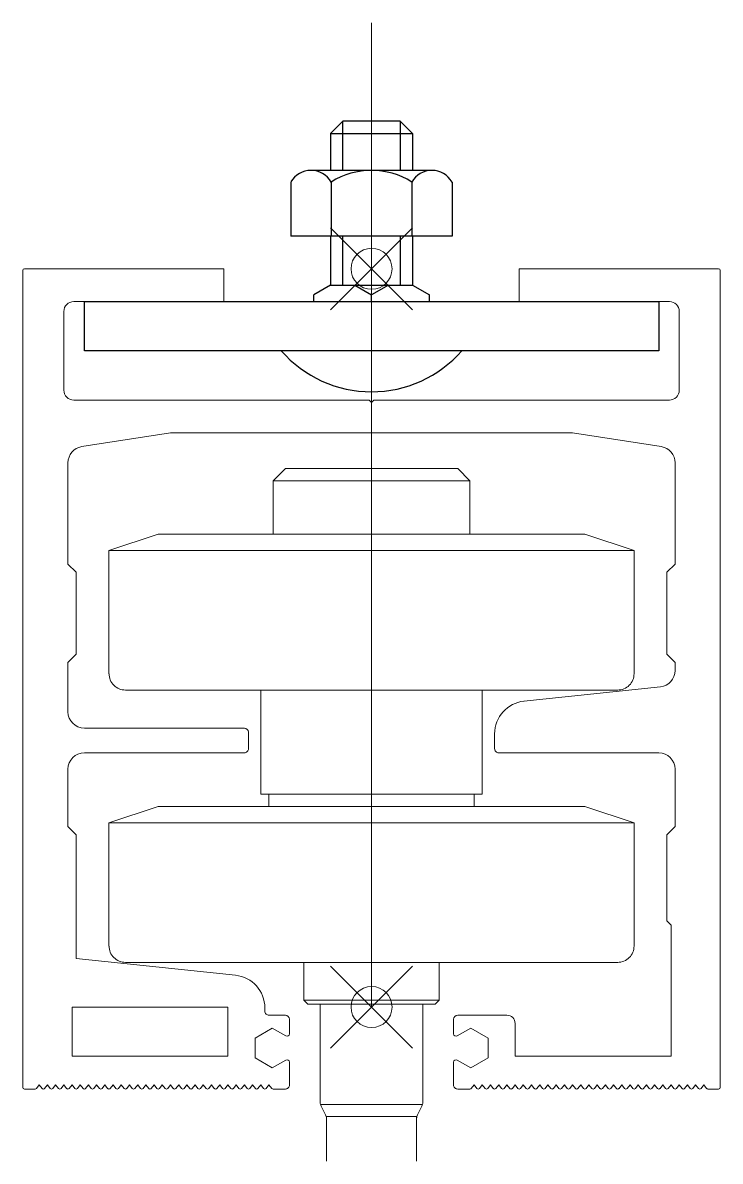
# Model space of a CAD drawing. Header units: millimetres. Extents: x -855187 to 47266, y -116283 to 213088.
# Drawn here: x -200307 to -200222, y -16251.9 to -16113.1 of the extents above; entities that cross this region are included whole.
import ezdxf

# ---------------------------------------------------------------- set-up
doc = ezdxf.new("R2010")
doc.units = ezdxf.units.MM
doc.header["$LTSCALE"] = 10
doc.header["$PDMODE"] = 35
doc.header["$PDSIZE"] = 5

# ---------------------------------------------------------------- blocks, each defined once
blk = doc.blocks.new('P_RAIL_TYPE_SIDE_VIEW_85_TREO_OC')
at = {"color": 1, "linetype": 'ByBlock', "lineweight": 15}
blk.add_line((0, -90), (0, 30), dxfattribs=at)
at = {"color": 0, "linetype": 'ByBlock'}
for p, q in [((-5, 16.5), (-3.5, 18)), ((-3.5, 12), (-3.5, 18)), ((3.5, 18), (-3.5, 18)), ((3.5, 18), (5, 16.5)), ((3.5, 18), (3.5, 12)), ((-5, 16.5), (5, 16.5)), ((-5, 16.5), (-5, 12)), ((5, 16.5), (5, 12)), ((7.36, 12), (-7.38, 12)), ((-9.82, 10.58), (-9.82, 4)), ((-4.91, 10.58), (-4.91, 4)), ((4.91, 10.58), (4.91, 4)), ((9.82, 10.58), (9.82, 4)), ((9.82, 4), (-9.82, 4)), ((-5, 4), (-5, -2)), ((-3.5, -2), (-3.5, 4)), ((3.5, 4), (3.5, -2)), ((5, 4), (5, -2)), ((-5, -2), (-7.05, -3.18)), ((-5, -2), (5, -2)), ((-2.05, -2), (0, -3.18)), ((2.05, -2), (0, -3.18)), ((5, -2), (7.05, -3.18)), ((-35, -10), (-35, -4)), ((-35, -4), (35, -4)), ((-7.05, -4), (-7.05, -3.18)), ((0, -4), (0, -3.18)), ((7.05, -4), (7.05, -3.18)), ((35, -4), (35, -10)), ((35, -10), (-35, -10))]:
    blk.add_line(p, q, dxfattribs=at)
at = {"color": 0, "linetype": 'ByBlock', "lineweight": 15}
for p, q in [((-42.5, -99.8), (-42.5, -0.2)), ((-42.3, 0), (-18, 0)), ((-18, 0), (-18, -4)), ((18, -4), (18, 0)), ((18, 0), (42.3, 0)), ((42.5, -0.2), (42.5, -99.8)), ((-18, -4), (-36.3, -4)), ((36.3, -4), (18, -4)), ((-37.5, -5.2), (-37.5, -14.8)), ((37.5, -14.8), (37.5, -5.2)), ((-36.3, -16), (-0.3, -16)), ((-0.3, -16), (0, -16.3)), ((0, -16.3), (0.3, -16)), ((0.3, -16), (36.3, -16)), ((-35.31, -21.67), (-24.5, -20)), ((-24.5, -20), (24.5, -20)), ((24.5, -20), (35.31, -21.67)), ((-37, -36), (-37, -23.65)), ((-10.5, -24.36), (-12, -25.86)), ((10.5, -24.36), (-10.5, -24.36)), ((12, -25.86), (10.5, -24.36)), ((37, -23.65), (37, -36)), ((-12, -32.36), (-12, -25.86)), ((-12, -25.86), (12, -25.86)), ((12, -25.86), (12, -32.36)), ((-26, -32.36), (-32, -34.36)), ((0, -32.36), (-26, -32.36)), ((26, -32.36), (0, -32.36)), ((32, -34.36), (26, -32.36)), ((-32, -49.36), (-32, -34.36)), ((-32, -34.36), (0, -34.36)), ((0, -34.36), (32, -34.36)), ((32, -34.36), (32, -49.36)), ((-36, -37), (-37, -36)), ((37, -36), (36, -37)), ((-36, -47), (-36, -37)), ((36, -37), (36, -47)), ((-37, -48), (-36, -47)), ((36, -47), (37, -48)), ((-37, -54), (-37, -48)), ((37, -48), (37, -48.98)), ((0, -51.36), (-30, -51.36)), ((-13.5, -64.06), (-13.5, -51.36)), ((30, -51.36), (0, -51.36)), ((13.5, -51.36), (13.5, -64.06)), ((35.21, -50.97), (18.58, -52.71)), ((-15.5, -56), (-35, -56)), ((-15, -58.5), (-15, -56.5)), ((15, -56.69), (15, -58.5)), ((-35, -59), (-15.5, -59)), ((15.5, -59), (35, -59)), ((-37, -68), (-37, -61)), ((37, -61), (37, -68)), ((13.5, -64.06), (-13.5, -64.06)), ((-12.5, -64.06), (0, -64.06)), ((-12.5, -64.06), (-12.5, -65.56)), ((12.5, -64.06), (0, -64.06)), ((12.5, -64.06), (12.5, -65.56)), ((-32, -67.56), (-26, -65.56)), ((-26, -65.56), (0, -65.56)), ((0, -65.56), (26, -65.56)), ((26, -65.56), (32, -67.56)), ((-36, -69), (-37, -68)), ((-32, -67.56), (-32, -82.56)), ((0, -67.56), (-32, -67.56)), ((32, -67.56), (0, -67.56)), ((32, -82.56), (32, -67.56)), ((37, -68), (36, -69)), ((-36, -84.08), (-36, -69)), ((36, -69), (36, -79.5)), ((36, -79.5), (36.5, -80)), ((36.5, -80), (36.5, -96)), ((-16.58, -86.12), (-36, -84.08)), ((-30, -84.56), (0, -84.56)), ((-8.25, -84.56), (-8.25, -89.16)), ((0, -84.56), (30, -84.56)), ((8.25, -84.56), (8.25, -89.16)), ((-36.5, -90), (-17.5, -90)), ((-36.5, -96), (-36.5, -90)), ((-17.5, -96), (-17.5, -90)), ((-13, -90.5), (-13, -90.1)), ((-8.25, -89.16), (8.25, -89.16)), ((-7.75, -89.66), (-8.25, -89.16)), ((0, -89.66), (-7.75, -89.66)), ((-6.25, -101.63), (-6.25, -89.66)), ((7.75, -89.66), (0, -89.66)), ((6.25, -101.63), (6.25, -89.66)), ((8.25, -89.16), (7.75, -89.66)), ((-10.5, -91), (-12.5, -91)), ((-10, -93.27), (-10, -91.5)), ((10, -91.5), (10, -93.27)), ((16.5, -91), (10.5, -91)), ((-14.2, -93.79), (-12.1, -92.58)), ((-12.1, -92.58), (-10.45, -93.53)), ((10.45, -93.53), (12.1, -92.58)), ((12.1, -92.58), (14.2, -93.79)), ((17.5, -96), (17.5, -92)), ((-14.2, -96.21), (-14.2, -93.79)), ((14.2, -93.79), (14.2, -96.21)), ((-36.5, -96), (-17.5, -96)), ((-12.1, -97.42), (-14.2, -96.21)), ((-10.45, -96.47), (-12.1, -97.42)), ((-10, -99.5), (-10, -96.73)), ((10, -96.73), (10, -99.5)), ((12.1, -97.42), (10.45, -96.47)), ((14.2, -96.21), (12.1, -97.42)), ((36.5, -96), (17.5, -96)), ((-40.5, -99.5), (-40.84, -99.93)), ((-40.16, -99.93), (-40.5, -99.5)), ((-39.5, -99.5), (-39.84, -99.93)), ((-39.16, -99.93), (-39.5, -99.5)), ((-38.5, -99.5), (-38.84, -99.93)), ((-38.16, -99.93), (-38.5, -99.5)), ((-37.5, -99.5), (-37.84, -99.93)), ((-37.16, -99.93), (-37.5, -99.5)), ((-36.5, -99.5), (-36.84, -99.93)), ((-36.16, -99.93), (-36.5, -99.5)), ((-35.5, -99.5), (-35.84, -99.93)), ((-35.16, -99.93), (-35.5, -99.5)), ((-34.5, -99.5), (-34.84, -99.93)), ((-34.16, -99.93), (-34.5, -99.5)), ((-33.5, -99.5), (-33.84, -99.93)), ((-33.16, -99.93), (-33.5, -99.5)), ((-32.5, -99.5), (-32.84, -99.93)), ((-32.16, -99.93), (-32.5, -99.5)), ((-31.5, -99.5), (-31.84, -99.93)), ((-31.16, -99.93), (-31.5, -99.5)), ((-30.5, -99.5), (-30.84, -99.93)), ((-30.16, -99.93), (-30.5, -99.5)), ((-29.5, -99.5), (-29.84, -99.93)), ((-29.16, -99.93), (-29.5, -99.5)), ((-28.5, -99.5), (-28.84, -99.93)), ((-28.16, -99.93), (-28.5, -99.5)), ((-27.5, -99.5), (-27.84, -99.93)), ((-27.16, -99.93), (-27.5, -99.5)), ((-26.5, -99.5), (-26.84, -99.93)), ((-26.16, -99.93), (-26.5, -99.5)), ((-25.5, -99.5), (-25.84, -99.93)), ((-25.16, -99.93), (-25.5, -99.5)), ((-24.5, -99.5), (-24.84, -99.93)), ((-24.16, -99.93), (-24.5, -99.5)), ((-23.5, -99.5), (-23.84, -99.93)), ((-23.16, -99.93), (-23.5, -99.5)), ((-22.5, -99.5), (-22.84, -99.93)), ((-22.16, -99.93), (-22.5, -99.5)), ((-21.5, -99.5), (-21.84, -99.93)), ((-21.16, -99.93), (-21.5, -99.5)), ((-20.5, -99.5), (-20.84, -99.93)), ((-20.16, -99.93), (-20.5, -99.5)), ((-19.5, -99.5), (-19.84, -99.93)), ((-19.16, -99.93), (-19.5, -99.5)), ((-18.5, -99.5), (-18.84, -99.93)), ((-18.16, -99.93), (-18.5, -99.5)), ((-17.5, -99.5), (-17.84, -99.93)), ((-17.16, -99.93), (-17.5, -99.5)), ((-16.5, -99.5), (-16.84, -99.93)), ((-16.16, -99.93), (-16.5, -99.5)), ((-15.5, -99.5), (-15.84, -99.93)), ((-15.16, -99.93), (-15.5, -99.5)), ((-14.5, -99.5), (-14.84, -99.93)), ((-14.16, -99.93), (-14.5, -99.5)), ((-13.5, -99.5), (-13.84, -99.93)), ((-13.16, -99.93), (-13.5, -99.5)), ((-12.5, -99.5), (-12.84, -99.93)), ((-12.16, -99.93), (-12.5, -99.5)), ((12.16, -99.93), (12.5, -99.5)), ((12.5, -99.5), (12.84, -99.93)), ((13.16, -99.93), (13.5, -99.5)), ((13.5, -99.5), (13.84, -99.93)), ((14.16, -99.93), (14.5, -99.5)), ((14.5, -99.5), (14.84, -99.93)), ((15.16, -99.93), (15.5, -99.5)), ((15.5, -99.5), (15.84, -99.93)), ((16.16, -99.93), (16.5, -99.5)), ((16.5, -99.5), (16.84, -99.93)), ((17.16, -99.93), (17.5, -99.5)), ((17.5, -99.5), (17.84, -99.93)), ((18.16, -99.93), (18.5, -99.5)), ((18.5, -99.5), (18.84, -99.93)), ((19.16, -99.93), (19.5, -99.5)), ((19.5, -99.5), (19.84, -99.93)), ((20.16, -99.93), (20.5, -99.5)), ((20.5, -99.5), (20.84, -99.93)), ((21.16, -99.93), (21.5, -99.5)), ((21.5, -99.5), (21.84, -99.93)), ((22.16, -99.93), (22.5, -99.5)), ((22.5, -99.5), (22.84, -99.93)), ((23.16, -99.93), (23.5, -99.5)), ((23.5, -99.5), (23.84, -99.93)), ((24.16, -99.93), (24.5, -99.5)), ((24.5, -99.5), (24.84, -99.93)), ((25.16, -99.93), (25.5, -99.5)), ((25.5, -99.5), (25.84, -99.93)), ((26.16, -99.93), (26.5, -99.5)), ((26.5, -99.5), (26.84, -99.93)), ((27.16, -99.93), (27.5, -99.5)), ((27.5, -99.5), (27.84, -99.93)), ((28.16, -99.93), (28.5, -99.5)), ((28.5, -99.5), (28.84, -99.93)), ((29.16, -99.93), (29.5, -99.5)), ((29.5, -99.5), (29.84, -99.93)), ((30.16, -99.93), (30.5, -99.5)), ((30.5, -99.5), (30.84, -99.93)), ((31.16, -99.93), (31.5, -99.5)), ((31.5, -99.5), (31.84, -99.93)), ((32.16, -99.93), (32.5, -99.5)), ((32.5, -99.5), (32.84, -99.93)), ((33.16, -99.93), (33.5, -99.5)), ((33.5, -99.5), (33.84, -99.93)), ((34.16, -99.93), (34.5, -99.5)), ((34.5, -99.5), (34.84, -99.93)), ((35.16, -99.93), (35.5, -99.5)), ((35.5, -99.5), (35.84, -99.93)), ((36.16, -99.93), (36.5, -99.5)), ((36.5, -99.5), (36.84, -99.93)), ((37.16, -99.93), (37.5, -99.5)), ((37.5, -99.5), (37.84, -99.93)), ((38.16, -99.93), (38.5, -99.5)), ((38.5, -99.5), (38.84, -99.93)), ((39.16, -99.93), (39.5, -99.5)), ((39.5, -99.5), (39.84, -99.93)), ((40.5, -99.5), (40.16, -99.93)), ((40.84, -99.93), (40.5, -99.5)), ((-41, -100), (-42.3, -100)), ((-10.5, -100), (-12, -100)), ((10.5, -100), (12, -100)), ((42.3, -100), (41, -100)), ((-6.22, -101.87), (6.22, -101.87)), ((-6.14, -102.08), (-5.61, -103.14)), ((6.14, -102.08), (5.61, -103.14)), ((-5.53, -103.36), (5.53, -103.36)), ((-5.5, -108.8), (-5.5, -103.35)), ((5.5, -108.8), (5.5, -103.35))]:
    blk.add_line(p, q, dxfattribs=at)
at = {"color": 0, "linetype": 'ByBlock'}
for centre, major_axis, start_param, end_param in [((-7.38, 9.17), (-2, 2), 4.447399, 6.541964), ((0, 2.79), (-6.51, 6.51), -1.347507, -0.223288), ((7.36, 9.17), (-2, 2), 4.450505, 6.545069), ((0, -0.4), (10.32, 10.32), 3.073736, 4.780246)]:
    blk.add_ellipse(centre, major_axis=major_axis, ratio=1, start_param=start_param, end_param=end_param, dxfattribs=at)
at = {"color": 0, "linetype": 'ByBlock', "lineweight": 15}
for centre, major_axis, start_param, end_param in [((-42.3, -0.2), (0.141, 0.141), 0.785398, 2.356194), ((42.3, -0.2), (-0.141, 0.141), 3.926991, 5.497787), ((-36.3, -5.2), (-0.849, 0.849), -0.785398, 0.785398), ((36.3, -5.2), (0.849, 0.849), 5.497787, 7.068583), ((-36.3, -14.8), (0.849, 0.849), 2.356194, 3.926991), ((36.3, -14.8), (-0.849, 0.849), 2.356194, 3.926991), ((-35, -23.65), (-1.41, 1.41), -0.631809, 0.785398), ((35, -23.65), (1.41, 1.41), 5.497787, 6.914994), ((-30, -49.36), (1.41, 1.41), 2.356194, 3.926991), ((30, -49.36), (-1.41, 1.41), 2.356194, 3.926991), ((35, -48.98), (-1.41, 1.41), 2.460914, 3.926991), ((19, -56.69), (2.83, 2.83), 0.890118, 2.356194), ((-35, -54), (-1.41, 1.41), 0.785398, 2.356194), ((-15.5, -56.5), (0.354, 0.354), 5.497787, 7.068583), ((-35, -61), (-1.41, 1.41), -0.785398, 0.785398), ((-15.5, -58.5), (-0.354, 0.354), 2.356194, 3.926991), ((15.5, -58.5), (0.354, 0.354), 2.356194, 3.926991), ((35, -61), (1.41, 1.41), 5.497787, 7.068583), ((-30, -82.56), (1.41, 1.41), 2.356194, 3.926991), ((30, -82.56), (-1.41, 1.41), 2.356194, 3.926991), ((-17, -90.1), (-2.83, 2.83), 3.926991, 5.393067), ((-12.5, -90.5), (0.354, 0.354), 2.356194, 3.926991), ((-10.5, -91.5), (0.354, 0.354), 5.497787, 7.068583), ((10.5, -91.5), (-0.354, 0.354), -0.785398, 0.785398), ((16.5, -92), (0.707, 0.707), 5.497787, 7.068583), ((-10.3, -93.27), (0.212, 0.212), 3.403392, 5.497787), ((10.3, -93.27), (0.212, 0.212), 2.356194, 4.45059), ((-10.3, -96.73), (0.212, 0.212), 5.497787, 7.592182), ((10.3, -96.73), (0.212, 0.212), 0.261799, 2.356194), ((-42.3, -99.8), (-0.141, 0.141), 0.785398, 2.356194), ((-41, -99.8), (0.141, 0.141), 3.926991, 4.817516), ((-40, -99.8), (-0.141, 0.141), 1.465669, 3.24672), ((-39, -99.8), (-0.141, 0.141), 1.465669, 3.24672), ((-38, -99.8), (-0.141, 0.141), 1.465669, 3.24672), ((-37, -99.8), (-0.141, 0.141), 1.465669, 3.24672), ((-36, -99.8), (-0.141, 0.141), 1.465669, 3.24672), ((-35, -99.8), (-0.141, 0.141), 1.465669, 3.24672), ((-34, -99.8), (-0.141, 0.141), 1.465669, 3.24672), ((-33, -99.8), (-0.141, 0.141), 1.465669, 3.24672), ((-32, -99.8), (-0.141, 0.141), 1.465669, 3.24672), ((-31, -99.8), (-0.141, 0.141), 1.465669, 3.24672), ((-30, -99.8), (-0.141, 0.141), 1.465669, 3.24672), ((-29, -99.8), (-0.141, 0.141), 1.465669, 3.24672), ((-28, -99.8), (-0.141, 0.141), 1.465669, 3.24672), ((-27, -99.8), (-0.141, 0.141), 1.465669, 3.24672), ((-26, -99.8), (-0.141, 0.141), 1.465669, 3.24672), ((-25, -99.8), (-0.141, 0.141), 1.465669, 3.24672), ((-24, -99.8), (-0.141, 0.141), 1.465669, 3.24672), ((-23, -99.8), (-0.141, 0.141), 1.465669, 3.24672), ((-22, -99.8), (-0.141, 0.141), 1.465669, 3.24672), ((-21, -99.8), (-0.141, 0.141), 1.465669, 3.24672), ((-20, -99.8), (-0.141, 0.141), 1.465669, 3.24672), ((-20, -99.8), (0.141, 0.141), 3.036466, 3.926991), ((-19, -99.8), (-0.141, 0.141), 1.465669, 3.24672), ((-18, -99.8), (-0.141, 0.141), 1.465669, 3.24672), ((-17, -99.8), (-0.141, 0.141), 1.465669, 3.24672), ((-17, -99.8), (0.141, 0.141), 3.036466, 3.926991), ((-16, -99.8), (-0.141, 0.141), 1.465669, 3.24672), ((-15, -99.8), (-0.141, 0.141), 1.465669, 3.24672), ((-14, -99.8), (-0.141, 0.141), 1.465669, 3.24672), ((-13, -99.8), (0.141, 0.141), 3.036466, 3.926991), ((-13, -99.8), (-0.141, 0.141), 1.465669, 3.24672), ((-12, -99.8), (0.141, 0.141), 3.036466, 3.926991), ((-10.5, -99.5), (-0.354, 0.354), 2.356194, 3.926991), ((10.5, -99.5), (0.354, 0.354), 2.356194, 3.926991), ((12, -99.8), (0.141, 0.141), 3.926991, 4.817516), ((13, -99.8), (0.141, 0.141), 3.036466, 4.817516), ((13, -99.8), (-0.141, 0.141), 2.356194, 3.24672), ((14, -99.8), (0.141, 0.141), 3.036466, 4.817516), ((15, -99.8), (0.141, 0.141), 3.036466, 4.817516), ((16, -99.8), (0.141, 0.141), 3.036466, 4.817516), ((17, -99.8), (0.141, 0.141), 3.036466, 4.817516), ((17, -99.8), (-0.141, 0.141), 2.356194, 3.24672), ((18, -99.8), (0.141, 0.141), 3.036466, 4.817516), ((19, -99.8), (0.141, 0.141), 3.036466, 4.817516), ((20, -99.8), (0.141, 0.141), 3.036466, 4.817516), ((20, -99.8), (-0.141, 0.141), 2.356194, 3.24672), ((21, -99.8), (0.141, 0.141), 3.036466, 4.817516), ((22, -99.8), (0.141, 0.141), 3.036466, 4.817516), ((23, -99.8), (0.141, 0.141), 3.036466, 4.817516), ((24, -99.8), (0.141, 0.141), 3.036466, 4.817516), ((25, -99.8), (0.141, 0.141), 3.036466, 4.817516), ((26, -99.8), (0.141, 0.141), 3.036466, 4.817516), ((27, -99.8), (0.141, 0.141), 3.036466, 4.817516), ((28, -99.8), (0.141, 0.141), 3.036466, 4.817516), ((29, -99.8), (0.141, 0.141), 3.036466, 4.817516), ((30, -99.8), (0.141, 0.141), 3.036466, 4.817516), ((31, -99.8), (0.141, 0.141), 3.036466, 4.817516), ((32, -99.8), (0.141, 0.141), 3.036466, 4.817516), ((33, -99.8), (0.141, 0.141), 3.036466, 4.817516), ((34, -99.8), (0.141, 0.141), 3.036466, 4.817516), ((35, -99.8), (0.141, 0.141), 3.036466, 4.817516), ((36, -99.8), (0.141, 0.141), 3.036466, 4.817516), ((37, -99.8), (0.141, 0.141), 3.036466, 4.817516), ((38, -99.8), (0.141, 0.141), 3.036466, 4.817516), ((39, -99.8), (0.141, 0.141), 3.036466, 4.817516), ((40, -99.8), (0.141, 0.141), 3.036466, 4.817516), ((41, -99.8), (-0.141, 0.141), 1.465669, 2.356194), ((42.3, -99.8), (0.141, 0.141), 3.926991, 5.497787), ((-5.25, -101.63), (-0.707, 0.707), 0.785398, 1.249046), ((5.25, -101.63), (0.707, 0.707), 5.03414, 5.497787), ((-6.5, -103.59), (-0.707, 0.707), 3.926991, 4.390638), ((6.5, -103.59), (0.707, 0.707), 1.892547, 2.356194)]:
    blk.add_ellipse(centre, major_axis=major_axis, ratio=1, start_param=start_param, end_param=end_param, dxfattribs=at)
at = {"color": 1, "linetype": 'ByBlock', "lineweight": 15}
for p in [(0, 0), (0, -90)]:
    blk.add_point(p, dxfattribs=at)

msp = doc.modelspace()

# ---------------------------------------------------------------- block references
msp.add_blockref('P_RAIL_TYPE_SIDE_VIEW_85_TREO_OC', (-200264.51, -16143.07))

doc.saveas('drawing.dxf')
